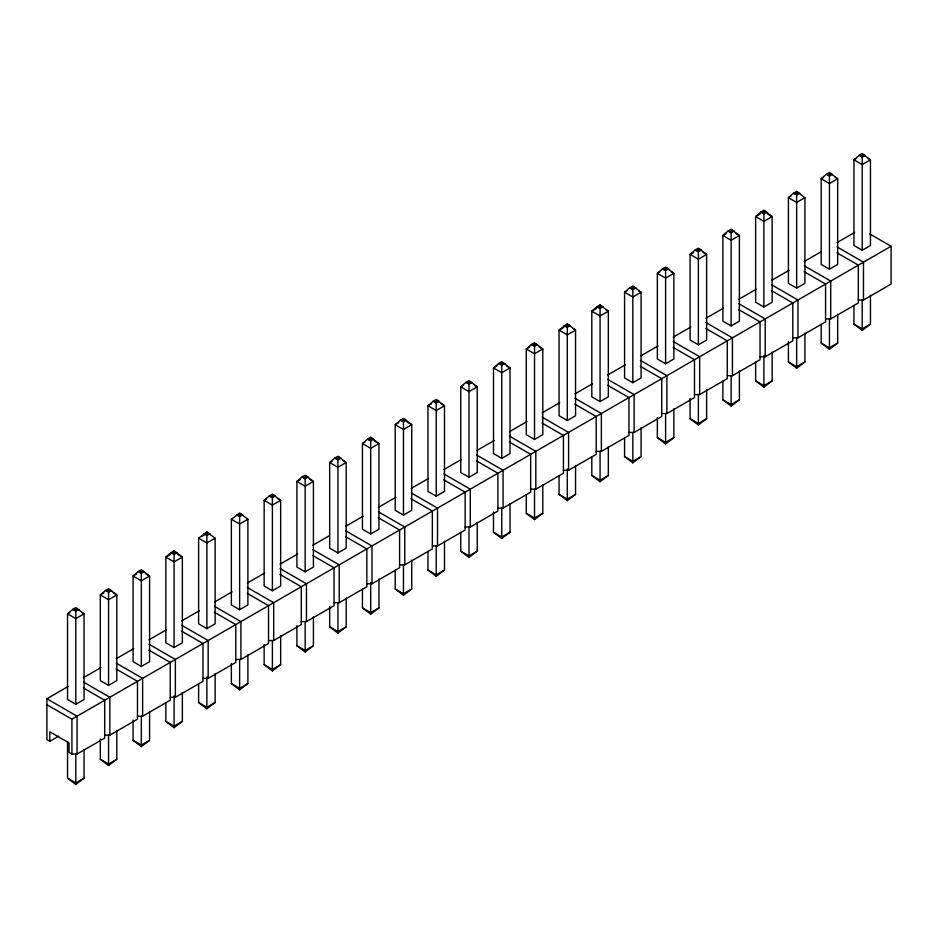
<?xml version="1.0" encoding="UTF-8"?>
<svg xmlns="http://www.w3.org/2000/svg" width="938" height="938" viewBox="0 0 938 938"><rect width="100%" height="100%" fill="white"/><g stroke="black" fill="none" stroke-linecap="round" stroke-linejoin="round"><path stroke-width="1.41" d="M72.695 609.395L67.536 613.862L67.536 699.514L75.802 704.286L84.057 699.514L84.057 613.862L75.802 607.601L72.695 609.395L75.802 611.177L78.898 609.395M105.466 590.471L100.307 594.938L100.307 680.601L108.562 685.361L116.816 680.601L116.816 594.938L108.562 588.689L105.466 590.471L108.562 592.265L111.657 590.471M138.238 571.559L133.079 576.026L133.079 661.677L141.333 666.449L149.588 661.677L149.588 576.026L141.333 569.765L138.238 571.559L141.333 573.341L144.429 571.559M170.997 552.634L165.838 557.113L165.838 642.765L174.093 647.525L182.359 642.765L182.359 557.113L174.093 550.852L170.997 552.634L174.093 554.428L177.188 552.634M198.61 538.189L206.864 531.94L215.119 538.189L215.119 623.84L206.864 628.612L198.61 623.84L198.61 538.189L206.864 542.961L215.119 538.189M231.369 519.277L239.636 513.016L247.89 519.277L247.89 604.928L239.636 609.688L231.369 604.928L231.369 519.277L239.636 524.037L247.89 519.277M269.3 495.885L264.141 500.353L264.141 586.004L272.395 590.776L280.65 586.004L280.65 500.353L272.395 494.103L269.3 495.885L272.395 497.668L275.491 495.885M302.071 476.973L296.912 481.44L296.912 567.091L305.167 571.852L313.421 567.091L313.421 481.44L305.167 475.179L302.071 476.973L305.167 478.755L308.262 476.973M334.831 458.049L329.672 462.516L329.672 548.167L337.938 552.939L346.192 548.167L346.192 462.516L337.938 456.267L334.831 458.049L337.938 459.843L341.033 458.049M367.602 439.136L362.443 443.604L362.443 529.255L370.698 534.015L378.952 529.255L378.952 443.604L370.698 437.343L367.602 439.136L370.698 440.919L373.793 439.136M400.374 420.212L395.215 424.68L395.215 510.331L403.469 515.103L411.723 510.331L411.723 424.68L403.469 418.43L400.374 420.212L403.469 422.006L406.564 420.212M433.133 401.3L427.974 405.767L427.974 491.418L436.229 496.19L444.495 491.418L444.495 405.767L436.229 399.506L433.133 401.3L436.229 403.082L439.324 401.3M465.905 382.376L460.746 386.843L460.746 472.506L469 477.266L477.254 472.506L477.254 386.843L469 380.594L465.905 382.376L469 384.17L472.095 382.376M498.676 363.463L493.505 367.931L493.505 453.582L501.771 458.354L510.026 453.582L510.026 367.931L501.771 361.669L498.676 363.463L501.771 365.245L504.867 363.463M531.436 344.539L526.277 349.006L526.277 434.669L534.531 439.43L542.785 434.669L542.785 349.006L534.531 342.757L531.436 344.539L534.531 346.333L537.626 344.539M559.048 330.094L567.302 323.833L575.557 330.094L575.557 415.745L567.302 420.517L559.048 415.745L559.048 330.094L567.302 334.866L575.557 330.094L573.2 328.734M596.967 306.703L591.808 311.181L591.808 396.833L600.062 401.593L608.328 396.833L608.328 311.181L600.062 304.92L596.967 306.703L600.062 308.496L603.169 306.703M629.738 287.79L624.579 292.257L624.579 377.908L632.833 382.681L641.088 377.908L641.088 292.257L632.833 286.008L629.738 287.79L632.833 289.572L635.929 287.79M662.509 268.878L657.35 273.345L657.35 358.996L665.605 363.756L673.859 358.996L673.859 273.345L665.605 267.084L662.509 268.878L665.605 270.66L668.7 268.878M84.057 749.333L84.057 778.165L75.802 784.426L67.536 778.165L67.536 742.122M695.269 249.954L690.11 254.421L690.11 340.072L698.364 344.844L706.631 340.072L706.631 254.421L698.364 248.171L695.269 249.954L698.364 251.747L701.46 249.954M116.816 730.421L116.816 759.252L108.562 765.502L100.307 759.252L100.307 739.062M728.04 231.041L722.881 235.508L722.881 321.159L731.136 325.92L739.39 321.159L739.39 235.508L731.136 229.247L728.04 231.041L731.136 232.823L734.231 231.041M149.588 711.496L149.588 740.328L141.333 746.589L133.079 740.328L133.079 720.15M760.812 212.117L755.641 216.584L755.641 302.235L763.907 307.007L772.162 302.235L772.162 216.584L763.907 210.335L760.812 212.117L763.907 213.911L767.003 212.117M182.359 692.584L182.359 721.416L174.093 727.665L165.838 721.416L165.838 702.668M793.571 193.205L788.412 197.672L788.412 283.323L796.667 288.095L804.921 283.323L804.921 197.672L796.667 191.411L793.571 193.205L796.667 194.987L799.762 193.205M215.119 673.66L215.119 702.492L206.864 708.753L198.61 702.492L198.61 683.755M826.343 174.28L821.184 178.748L821.184 264.41L829.438 269.171L837.693 264.41L837.693 178.748L829.438 172.498L826.343 174.28L829.438 176.074L832.534 174.28M247.89 654.747L247.89 683.579L239.636 689.829L231.369 683.579L231.369 663.4M859.102 155.368L853.943 159.835L853.943 245.486L862.198 250.258L870.464 245.486L870.464 159.835L862.198 153.574L859.102 155.368L862.198 157.15L865.305 155.368M280.65 635.823L280.65 664.655L272.395 670.916L264.141 664.655L264.141 644.476M313.421 616.911L313.421 645.743L305.167 651.992L296.912 645.743L296.912 625.564M346.192 597.998L346.192 626.819L337.938 633.08L329.672 626.819L329.672 606.64M378.952 579.074L378.952 607.906L370.698 614.167L362.443 607.906L362.443 589.17M411.723 560.162L411.723 588.994L403.469 595.243L395.215 588.994L395.215 570.245M444.495 541.238L444.495 570.07L436.229 576.331L427.974 570.07L427.974 551.333M477.254 522.325L477.254 551.157L469 557.407L460.746 551.157L460.746 532.409M510.026 503.401L510.026 532.233L501.771 538.494L493.505 532.233L493.505 512.054M542.785 484.489L542.785 513.321L534.531 519.57L526.277 513.321L526.277 494.572M575.557 465.565L575.557 494.396L567.302 500.658L559.048 494.396L559.048 475.66M608.328 446.652L608.328 475.484L600.062 481.733L591.808 475.484L591.808 456.736M641.088 427.728L641.088 456.56L632.833 462.821L624.579 456.56L624.579 437.823M673.859 408.816L673.859 437.647L665.605 443.897L657.35 437.647L657.35 417.469M706.631 389.891L706.631 418.723L698.364 424.984L690.11 418.723L690.11 398.544M739.39 370.979L739.39 399.811L731.136 406.06L722.881 399.811L722.881 381.074M772.162 352.067L772.162 380.887L763.907 387.148L755.641 380.887L755.641 362.15M804.921 333.142L804.921 361.974L796.667 368.235L788.412 361.974L788.412 341.795M837.693 314.23L837.693 343.062L829.438 349.311L821.184 343.062L821.184 324.314M870.464 295.306L870.464 324.138L862.198 330.399L853.943 324.138L853.943 305.401M69.904 612.502L67.536 613.862L75.802 618.623L84.057 613.862L81.7 612.502M103.848 592.898L100.307 594.938L108.562 599.71L116.816 594.938L113.287 592.898M136.608 573.986L133.079 576.026L141.333 580.798L149.588 576.026L146.047 573.986M170.564 554.381L165.838 557.113L174.093 561.874L182.359 557.113L177.634 554.381M202.151 536.149L204.507 534.789M266.498 498.993L264.141 500.353L272.395 505.125L280.65 500.353L278.293 498.993M300.453 479.388L296.912 481.44L305.167 486.201L313.421 481.44L309.88 479.388M332.04 461.156L329.672 462.516L337.938 467.288L346.192 462.516L342.651 460.476M364.8 442.244L362.443 443.604L370.698 448.364L378.952 443.604M398.744 422.639L395.215 424.68L403.469 429.452L411.723 424.68L407.01 421.959M431.515 403.727L427.974 405.767L436.229 410.527L444.495 405.767L440.954 403.727M463.102 385.483L460.746 386.843L469 391.615L477.254 386.843L474.898 385.483M497.046 365.89L493.505 367.931L501.771 372.691L510.026 367.931L506.485 365.89M529.818 346.966L526.277 349.006L534.531 353.778L542.785 349.006L539.256 346.966M560.221 329.414L563.761 327.374M596.533 308.45L591.808 311.181L600.062 315.942L608.328 311.181L605.96 309.81M626.936 290.897L624.579 292.257L632.833 297.029L641.088 292.257L638.731 290.897M659.707 271.985L657.35 273.345L665.605 278.105L673.859 273.345L671.502 271.985M693.651 252.381L690.11 254.421L698.364 259.193L706.631 254.421L703.09 252.381M726.422 233.468L722.881 235.508L731.136 240.269L739.39 235.508L735.849 233.468M760.366 213.864L755.641 216.584L763.907 221.356L772.162 216.584L767.436 213.864M790.769 196.312L788.412 197.672L796.667 202.432L804.921 197.672M823.541 177.388L821.184 178.748L829.438 183.52L837.693 178.748L835.336 177.388M856.3 158.475L853.943 159.835L862.198 164.596L870.464 159.835L868.096 158.475M74.254 610.286L77.35 608.504M107.014 591.374L110.109 589.58M139.785 572.45L142.881 570.667M172.545 553.537L175.641 551.743M205.316 534.613L208.412 532.831M238.088 515.701L241.183 513.907M270.848 496.777L273.943 494.994M303.619 477.864L306.714 476.07M336.379 458.94L339.486 457.158M369.15 440.028L372.245 438.234M401.921 421.103L405.017 419.321M434.681 402.191L437.776 400.409M467.452 383.279L470.548 381.485M500.224 364.354L503.319 362.572M532.983 345.442L536.079 343.648M565.755 326.518L568.85 324.736M598.514 307.605L601.621 305.811M631.286 288.681L634.381 286.899M664.057 269.769L667.153 267.975M696.817 250.845L699.912 249.062M729.588 231.932L732.684 230.138M762.36 213.008L765.455 211.226M795.119 194.096L798.215 192.302M827.891 175.172L830.986 173.389M860.65 156.259L863.746 154.477M203.769 533.722L206.864 535.504L209.96 533.722M236.54 514.798L239.636 516.592L242.731 514.798M564.207 325.627L567.302 327.409L570.398 325.627M58.625 736.166L49.808 741.266L46.9 739.59L46.9 698.775L68.228 686.452M83.435 677.682L100.999 667.539M116.195 658.757L133.771 648.615M148.966 639.845L166.53 629.703M181.738 620.921L199.302 610.779M214.497 602.008L232.073 591.866M247.269 583.084L264.833 572.942M280.028 564.172L297.604 554.03M312.8 545.259L329.109 535.833M345.571 526.335L363.135 516.193M378.331 507.423L395.906 497.281M411.102 488.499L428.666 478.357M443.873 469.586L461.437 459.444M476.633 450.662L494.197 440.52M509.404 431.75L526.968 421.608M542.164 412.826L559.74 402.683M574.935 393.913L592.499 383.771M607.707 374.989L625.271 364.847M640.466 356.077L658.042 345.934M673.238 337.152L690.802 327.01M705.997 318.24L723.573 308.098M738.769 299.328L756.333 289.174M771.54 280.403L789.104 270.261M804.3 261.491L820.621 252.064M837.071 242.567L854.635 232.425M46.9 704.731L71.921 719.176L891.1 246.237L891.1 284.073L863.488 300.008L858.329 300.008M49.808 741.266L49.808 731.804L69.025 742.896L69.025 752.358L71.921 754.035L77.092 754.035L104.693 738.1L104.693 700.264L83.423 687.976M104.693 735.111L109.852 735.111L137.464 719.176L137.464 681.34L116.183 669.064M137.464 716.198L142.623 716.198L170.224 700.264L170.224 662.427L148.849 650.081M170.224 697.286L175.383 697.286L202.995 681.34L202.995 643.503L181.609 631.157M202.995 678.362L208.154 678.362L235.766 662.427L235.766 624.591L214.38 612.244M235.766 659.449L240.925 659.449L268.526 643.503L268.526 605.667L247.151 593.32M268.526 640.525L273.685 640.525L301.297 624.591L301.297 586.754L279.911 574.408M301.297 621.613L306.456 621.613L334.057 605.667L334.057 567.83L312.682 555.495M334.057 602.688L339.228 602.688L366.828 586.754L366.828 548.918L345.442 536.571M366.828 583.776L371.987 583.776L399.6 567.83L399.6 529.993L378.213 517.659M399.6 564.852L404.759 564.852L432.359 548.918L432.359 511.081L410.985 498.735M432.359 545.939L437.518 545.939L465.131 530.005L465.131 492.169L443.744 479.822M465.131 527.015L470.29 527.015L497.902 511.081L497.902 473.244L476.516 460.898M497.902 508.103L503.061 508.103L530.662 492.169L530.662 454.332L509.287 441.986M530.662 489.179L535.821 489.179L563.433 473.244L563.433 435.408L542.047 423.061M563.433 470.266L568.592 470.266L596.193 454.332L596.193 416.495L574.924 404.208M596.193 451.354L601.364 451.354L628.964 435.408L628.964 397.571L607.695 385.295M628.964 432.43L634.123 432.43L661.736 416.495L661.736 378.659L640.349 366.312M661.736 413.517L666.895 413.517L694.495 397.571L694.495 359.735L673.121 347.388M694.495 394.593L699.654 394.593L727.267 378.659L727.267 340.822L705.88 328.476M727.267 375.681L732.426 375.681L760.038 359.735L760.038 321.898L738.652 309.563M760.038 356.757L765.197 356.757L792.798 340.822L792.798 302.986L771.411 290.639M792.798 337.844L797.957 337.844L825.569 321.898L825.569 284.062L804.183 271.727M825.569 318.92L830.728 318.92L858.329 302.986L858.329 265.149L836.954 252.803M84.057 778.165L75.802 782.937L67.536 778.165M116.816 759.252L108.562 764.013L100.307 759.252M149.588 740.328L141.333 745.1L133.079 740.328M182.359 721.416L174.093 726.176L165.838 721.416M215.119 702.492L206.864 707.264L198.61 702.492M247.89 683.579L239.636 688.34L231.369 683.579M280.65 664.655L272.395 669.427L264.141 664.655M313.421 645.743L305.167 650.503L296.912 645.743M346.192 626.819L337.938 631.591L329.672 626.819M378.952 607.906L370.698 612.678L362.443 607.906M411.723 588.994L403.469 593.754L395.215 588.994M444.495 570.07L436.229 574.842L427.974 570.07M477.254 551.157L469 555.917L460.746 551.157M510.026 532.233L501.771 537.005L493.505 532.233M542.785 513.321L534.531 518.081L526.277 513.321M575.557 494.396L567.302 499.168L559.048 494.396M608.328 475.484L600.062 480.244L591.808 475.484M641.088 456.56L632.833 461.332L624.579 456.56M673.859 437.647L665.605 442.408L657.35 437.647M706.631 418.723L698.364 423.495L690.11 418.723M739.39 399.811L731.136 404.571L722.881 399.811M772.162 380.887L763.907 385.659L755.641 380.887M804.921 361.974L796.667 366.746L788.412 361.974M837.693 343.062L829.438 347.822L821.184 343.062M870.464 324.138L862.198 328.91L853.943 324.138M869.714 233.89L891.1 246.237M837.083 246.917L863.488 262.171L863.488 300.008M804.312 265.841L830.728 281.083L830.728 318.92M771.54 284.753L797.957 300.008L797.957 337.844M738.781 303.678L765.197 318.92L765.197 356.757M706.009 322.59L732.426 337.844L732.426 375.681M673.25 341.514L699.654 356.757L699.654 394.593M640.478 360.426L666.895 375.681L666.895 413.517M607.707 379.351L634.123 394.593L634.123 432.43M574.947 398.263L601.364 413.517L601.364 451.354M542.176 417.176L568.592 432.43L568.592 470.266M509.416 436.1L535.821 451.354L535.821 489.179M476.645 455.012L503.061 470.266L503.061 508.103M443.873 473.936L470.29 489.179L470.29 527.015M374.239 440.872L377.78 442.924M411.114 492.849L437.518 508.103L437.518 545.939M378.342 511.773L404.759 527.015L404.759 564.852M345.571 530.685L371.987 545.939L371.987 583.776M312.811 549.609L339.228 564.852L339.228 602.688M280.04 568.522L306.456 583.776L306.456 621.613M247.28 587.446L273.685 602.688L273.685 640.525M214.509 606.358L240.925 621.613L240.925 659.449M181.738 625.283L208.154 640.525L208.154 678.362M148.978 644.195L175.383 659.449L175.383 697.286M116.206 663.107L142.623 678.362L142.623 716.198M83.435 682.032L109.852 697.286L109.852 735.111M46.9 698.775L77.092 716.198L77.092 754.035M862.198 157.15L862.198 250.258M862.198 300.078L862.198 330.399M829.438 176.074L829.438 269.171M829.438 318.99L829.438 349.311M796.667 191.411L796.667 192.9M796.667 194.987L796.667 288.095M796.667 337.915L796.667 368.235M763.907 210.335L763.907 211.824M763.907 213.911L763.907 307.007M763.907 355.385L763.907 387.148M731.136 232.823L731.136 325.92M731.136 375.751L731.136 406.06M698.364 251.747L698.364 344.844M698.364 394.664L698.364 424.984M665.605 270.66L665.605 363.756M665.605 413.576L665.605 443.897M632.833 289.572L632.833 382.681M632.833 432.5L632.833 462.821M600.062 304.92L600.062 306.409M600.062 308.496L600.062 401.593M600.062 451.413L600.062 481.733M567.302 323.833L567.302 325.322M567.302 327.409L567.302 420.517M567.302 468.894L567.302 500.658M534.531 346.333L534.531 439.43M534.531 489.249L534.531 519.57M501.771 365.245L501.771 458.354M501.771 508.173L501.771 538.494M469 384.17L469 477.266M469 527.086L469 557.407M436.229 403.082L436.229 496.19M436.229 546.01L436.229 576.331M403.469 422.006L403.469 515.103M403.469 564.922L403.469 595.243M370.698 437.343L370.698 438.832M370.698 440.919L370.698 534.015M370.698 582.404L370.698 614.167M337.938 459.843L337.938 552.939M337.938 602.759L337.938 633.08M305.167 478.755L305.167 571.852M305.167 621.683L305.167 651.992M272.395 497.668L272.395 590.776M272.395 640.595L272.395 670.916M239.636 516.592L239.636 609.688M239.636 659.508L239.636 689.829M206.864 531.94L206.864 533.429M206.864 535.504L206.864 628.612M206.864 676.99L206.864 708.753M174.093 550.852L174.093 552.341M174.093 554.428L174.093 647.525M174.093 695.902L174.093 727.665M141.333 573.341L141.333 666.449M141.333 716.269L141.333 746.589M108.562 592.265L108.562 685.361M108.562 735.181L108.562 765.502M75.802 611.177L75.802 704.286M75.802 754.105L75.802 784.426M71.921 719.176L71.921 754.035"/></g></svg>
